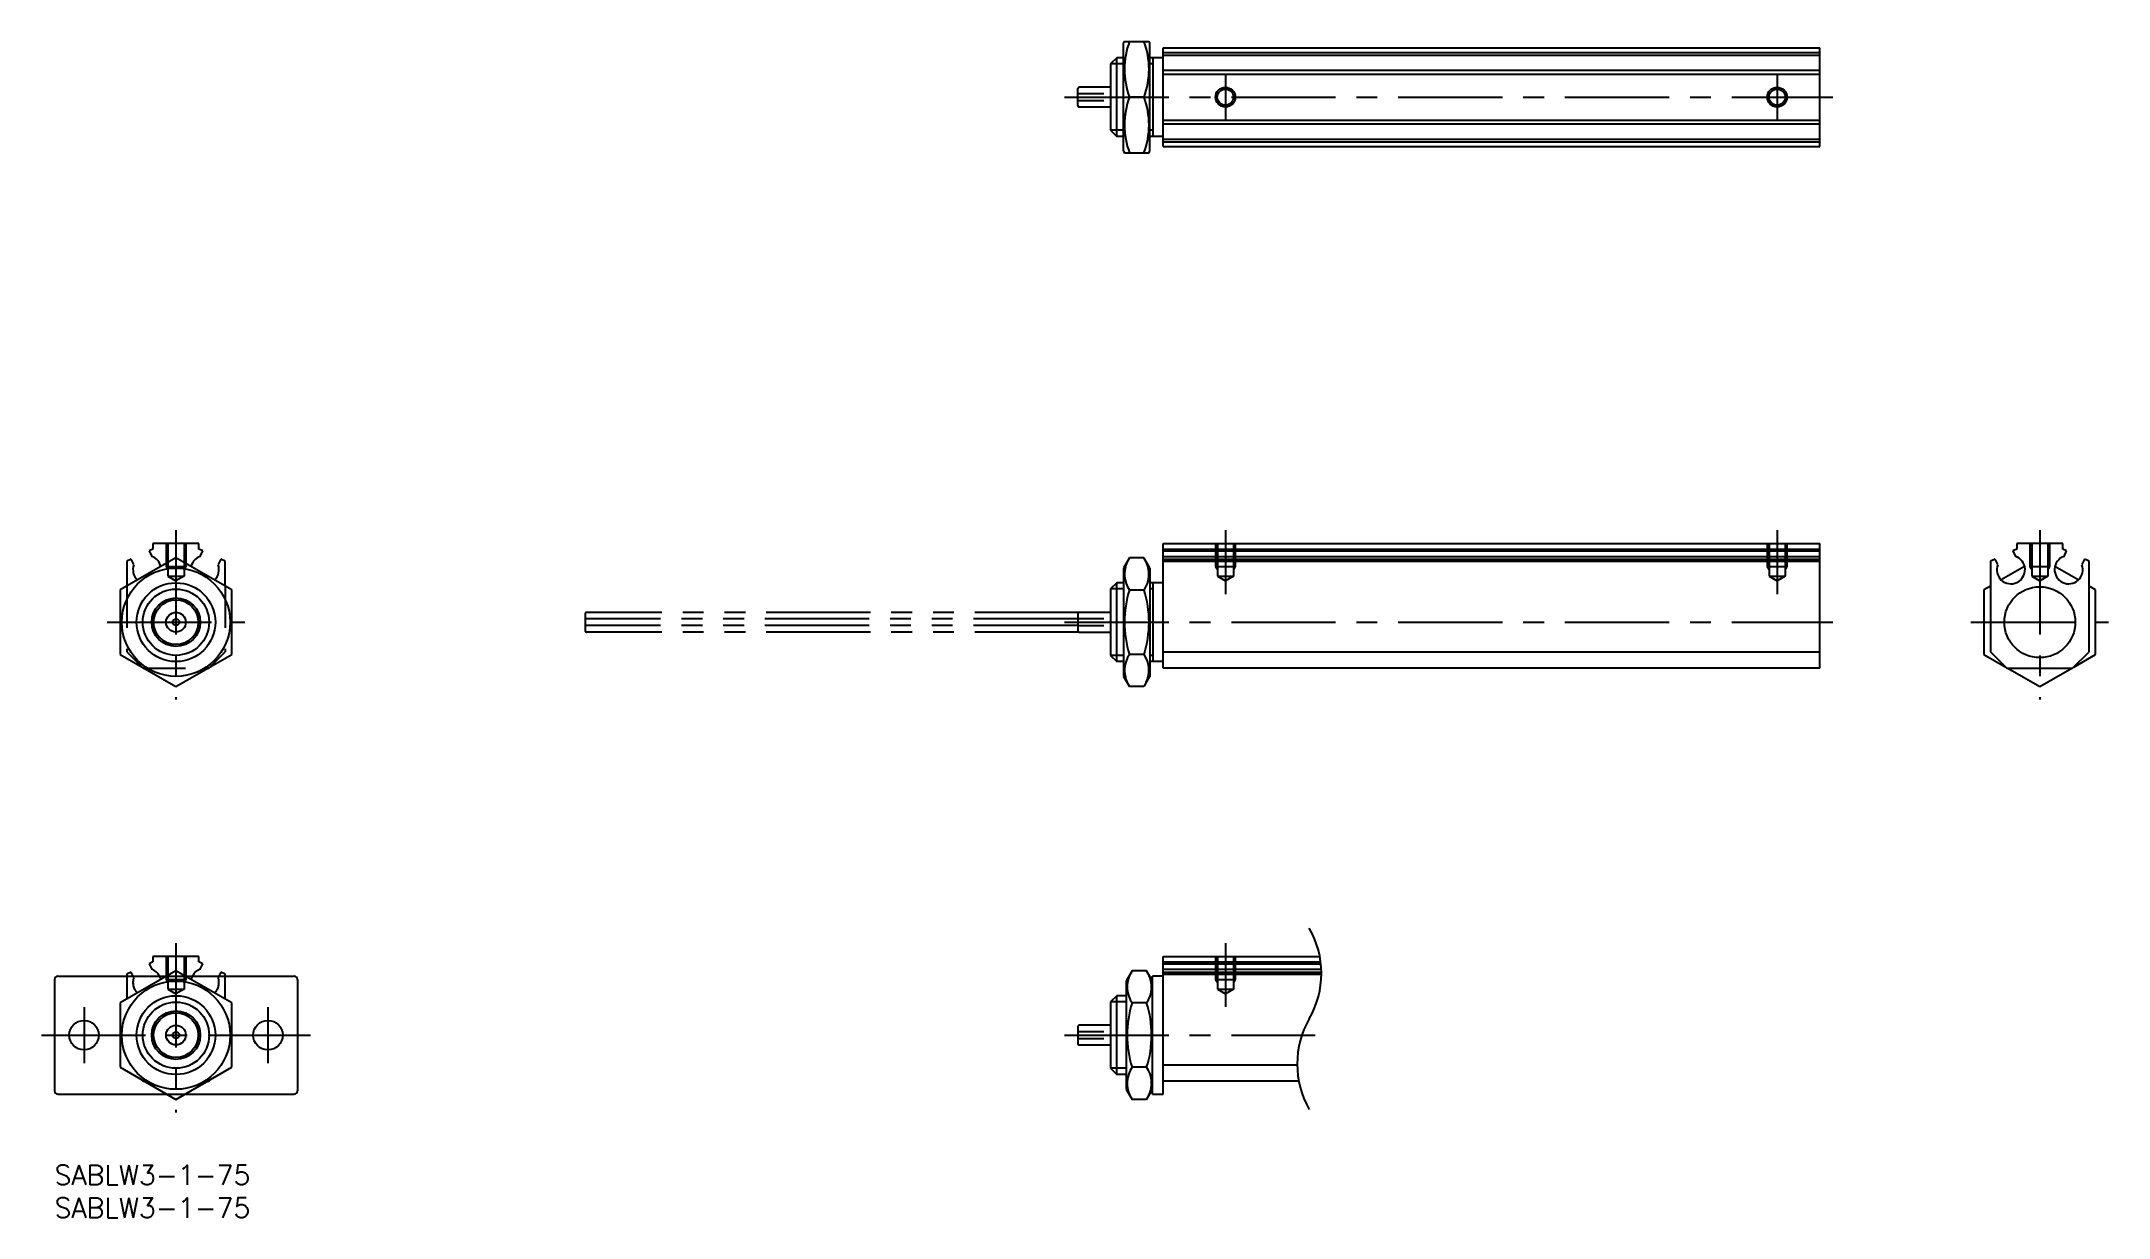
# Model space of a CAD drawing. Extents: x -2 to 313, y -8 to 171.
import ezdxf

# ---------------------------------------------------------------- set-up
doc = ezdxf.new("R2010")
doc.units = 0
doc.header["$LTSCALE"] = 0.5
for name, pattern in [('CENTER', [50.8, 31.75, -6.35, 6.35, -6.35]), ('DASHED', [19.05, 12.7, -6.35]), ('PHANTOM', [63.5, 31.75, -6.35, 6.35, -6.35, 6.35, -6.35])]:
    doc.linetypes.add(name, pattern=pattern)
for name, color, linetype in [('MSM_CENTER', 1, 'CENTER'), ('MSM_CONTINUOUS', 7, 'CONTINUOUS'), ('MSM_DASHED', 4, 'DASHED'), ('MSM_IMAGINARY', 6, 'PHANTOM'), ('MSM_NARROW', 5, 'CONTINUOUS'), ('MSM_PART_NUMBER', 7, 'CONTINUOUS')]:
    doc.layers.add(name, color=color, linetype=linetype)
doc.styles.get("Standard").update_dxf_attribs({"font": 'txt.shx', "height": 3, "bigfont": 'bigfont.shx'})

# ---------------------------------------------------------------- blocks, each defined once
blk = doc.blocks.new('*U3')
at = {"layer": 'MSM_PART_NUMBER'}
blk.add_text('SABLW3-1-75', height=3, dxfattribs=at).set_placement((0, -3))
blk = doc.blocks.new('*U4')
at = {"layer": 'MSM_PART_NUMBER'}
blk.add_text('SABLW3-1-75', height=3, dxfattribs=at).set_placement((0, -8))

msp = doc.modelspace()

# ---------------------------------------------------------------- linework, layer by layer
at = {"layer": 'MSM_CENTER'}
for p, q in [((178.3, 166.23), (178.3, 159.23)), ((262.3, 166.23), (262.3, 159.23)), ((153.8, 162.73), (270.8, 162.73)), ((178.3, 162.73), (178.29, 162.73)), ((18.5, 96.73), (18.5, 70.93)), ((178.3, 96.73), (178.3, 87.02)), ((262.3, 96.73), (262.3, 87.02)), ((302.3, 96.73), (302.3, 70.93)), ((8.01, 82.73), (28.99, 82.73)), ((153.8, 82.73), (270.8, 82.73)), ((291.81, 82.73), (312.78, 82.73)), ((18.5, 33.81), (18.5, 8.01)), ((178.3, 33.81), (178.3, 24.11)), ((4.5, 24.06), (4.5, 15.56)), ((32.5, 24.06), (32.5, 15.56)), ((-2, 19.81), (39, 19.81)), ((153.8, 19.81), (191.94, 19.81))]:
    msp.add_line(p, q, dxfattribs=at)
at = {"layer": 'MSM_CONTINUOUS'}
for p, q in [((162.94, 171.23), (162.8, 170.98)), ((162.8, 154.48), (162.8, 170.98)), ((162.94, 171.23), (166.65, 171.23)), ((166.8, 170.98), (166.65, 171.23)), ((166.8, 154.48), (166.8, 170.98)), ((168.8, 155.23), (168.8, 170.23)), ((168.8, 170.23), (268.8, 170.23)), ((268.8, 155.23), (268.8, 170.23)), ((161.74, 168.73), (160.8, 167.79)), ((160.8, 167.79), (160.8, 157.68)), ((161.74, 156.73), (161.74, 168.73)), ((162.8, 168.73), (161.74, 168.73)), ((168.8, 168.73), (166.8, 168.73)), ((167.3, 156.73), (167.3, 168.73)), ((168.8, 169.54), (268.8, 169.54)), ((168.8, 169.14), (268.8, 169.14)), ((155.8, 161.43), (155.8, 164.03)), ((160.8, 164.23), (156, 164.23)), ((168.8, 166.82), (268.8, 166.82)), ((168.8, 166.23), (268.8, 166.23)), ((159.8, 163.23), (155.8, 163.23)), ((155.8, 162.23), (159.8, 162.23)), ((156, 161.23), (160.8, 161.23)), ((165.9, 162.73), (163.69, 162.73)), ((160.8, 157.68), (161.74, 156.73)), ((168.8, 159.23), (268.8, 159.23)), ((168.8, 158.65), (268.8, 158.65)), ((162.8, 156.73), (161.74, 156.73)), ((162.8, 154.48), (162.94, 154.23)), ((166.65, 154.23), (166.8, 154.48)), ((168.8, 156.73), (166.8, 156.73)), ((168.8, 156.32), (268.8, 156.32)), ((168.8, 155.93), (268.8, 155.93)), ((168.8, 155.23), (268.8, 155.23)), ((162.94, 154.23), (166.65, 154.23)), ((22, 94.73), (15, 94.73)), ((15, 94.73), (15, 93.88)), ((22, 93.88), (22, 94.73)), ((168.8, 94.73), (268.8, 94.73)), ((168.8, 75.73), (168.8, 94.73)), ((268.8, 75.73), (268.8, 94.73)), ((298.8, 94.73), (298.8, 93.88)), ((305.8, 94.73), (298.8, 94.73)), ((305.8, 93.88), (305.8, 94.73)), ((18.5, 92.55), (10, 87.64)), ((11.69, 92.34), (11, 92.02)), ((11, 92.02), (11, 88.22)), ((12.09, 91.5), (11.69, 92.34)), ((15, 93.88), (14.41, 93.61)), ((14.41, 93.61), (14.81, 92.76)), ((27, 87.64), (18.5, 92.55)), ((22.59, 93.61), (22, 93.88)), ((22.19, 92.76), (22.59, 93.61)), ((25.31, 92.34), (24.91, 91.5)), ((26, 92.02), (25.31, 92.34)), ((26, 88.22), (26, 92.02)), ((163.7, 92.55), (162.8, 90.98)), ((165.89, 92.55), (163.7, 92.55)), ((166.8, 90.98), (165.89, 92.55)), ((168.8, 93.88), (268.8, 93.88)), ((168.8, 93.61), (268.8, 93.61)), ((168.8, 92.76), (268.8, 92.76)), ((168.8, 92.34), (268.8, 92.34)), ((168.8, 92.02), (268.8, 92.02)), ((295.49, 92.34), (294.8, 92.02)), ((294.8, 92.02), (294.8, 78.23)), ((295.89, 91.5), (295.49, 92.34)), ((298.8, 93.88), (298.21, 93.61)), ((298.21, 93.61), (298.61, 92.76)), ((306.38, 93.61), (305.8, 93.88)), ((305.99, 92.76), (306.38, 93.61)), ((309.1, 92.34), (308.71, 91.5)), ((309.8, 92.02), (309.1, 92.34)), ((309.8, 78.23), (309.8, 92.02)), ((161.74, 88.73), (160.8, 87.79)), ((161.74, 76.73), (161.74, 88.73)), ((162.8, 88.73), (161.74, 88.73)), ((162.8, 90.98), (162.8, 74.48)), ((166.8, 90.98), (166.8, 74.48)), ((168.8, 88.73), (166.8, 88.73)), ((167.3, 76.73), (167.3, 88.73)), ((294.8, 88.22), (293.8, 87.64)), ((299.99, 91.22), (296.43, 89.16)), ((308.16, 89.16), (304.6, 91.22)), ((310.8, 87.64), (309.8, 88.22)), ((10, 87.64), (10, 77.83)), ((27, 77.83), (27, 87.64)), ((160.8, 87.79), (160.8, 77.68)), ((165.9, 87.63), (163.69, 87.63)), ((293.8, 87.64), (293.8, 77.83)), ((310.8, 77.83), (310.8, 87.64)), ((155.8, 84.03), (155.8, 81.43)), ((159.8, 83.23), (155.8, 83.23)), ((155.8, 82.23), (159.8, 82.23)), ((160.8, 84.23), (156, 84.23)), ((156, 81.23), (160.8, 81.23)), ((10, 77.83), (18.5, 72.92)), ((13.33, 75.9), (13.5, 75.73)), ((13.5, 75.73), (13.62, 75.73)), ((18.5, 72.92), (27, 77.83)), ((23.38, 75.73), (23.5, 75.73)), ((23.5, 75.73), (23.67, 75.9)), ((160.8, 77.68), (161.74, 76.73)), ((162.8, 76.73), (161.74, 76.73)), ((165.9, 77.83), (163.69, 77.83)), ((168.8, 76.73), (166.8, 76.73)), ((168.8, 78.23), (268.8, 78.23)), ((268.8, 75.73), (168.8, 75.73)), ((293.8, 77.83), (297.13, 75.9)), ((294.8, 78.23), (297.3, 75.73)), ((297.3, 75.73), (307.3, 75.73)), ((297.42, 75.73), (302.3, 72.92)), ((302.3, 72.92), (307.17, 75.73)), ((307.3, 75.73), (309.8, 78.23)), ((307.47, 75.9), (310.8, 77.83)), ((162.8, 74.48), (163.7, 72.92)), ((165.89, 72.92), (163.7, 72.92)), ((165.9, 72.93), (166.8, 74.48)), ((22, 31.81), (15, 31.81)), ((15, 31.81), (15, 30.96)), ((22, 30.96), (22, 31.81)), ((168.8, 31.81), (192.67, 31.81)), ((168.8, 12.81), (168.8, 31.81)), ((0.5, 28.81), (17.11, 28.81)), ((18.5, 29.63), (10, 24.72)), ((11.69, 29.42), (11, 29.1)), ((11, 29.1), (11, 28.81)), ((11.98, 28.81), (11.69, 29.42)), ((12.07, 28.62), (11.98, 28.81)), ((15, 30.96), (14.41, 30.69)), ((14.41, 30.69), (14.81, 29.84)), ((27, 24.72), (18.5, 29.63)), ((19.89, 28.81), (36.5, 28.81)), ((22.59, 30.69), (22, 30.96)), ((22.19, 29.84), (22.59, 30.69)), ((25.02, 28.81), (24.91, 28.58)), ((25.31, 29.42), (25.02, 28.81)), ((26, 29.1), (25.31, 29.42)), ((26, 28.81), (26, 29.1)), ((164.1, 29.63), (163.2, 28.06)), ((166.29, 29.63), (164.1, 29.63)), ((167.2, 28.06), (166.29, 29.63)), ((168.8, 28.81), (167.2, 28.81)), ((167.2, 10.81), (167.2, 28.81)), ((168.8, 30.96), (192.81, 30.96)), ((168.8, 30.69), (192.84, 30.69)), ((168.8, 29.84), (192.9, 29.84)), ((168.8, 29.42), (192.91, 29.42)), ((168.8, 29.1), (192.92, 29.1)), ((168.8, 10.81), (168.8, 28.81)), ((0, 28.31), (0, 11.31)), ((37, 28.31), (37, 11.31)), ((161.74, 25.81), (160.8, 24.87)), ((161.74, 13.81), (161.74, 25.81)), ((163.2, 25.81), (161.74, 25.81)), ((163.2, 28.06), (163.2, 11.56)), ((10, 24.72), (10, 14.91)), ((27, 14.91), (27, 24.72)), ((160.8, 24.87), (160.8, 14.76)), ((166.3, 24.71), (164.09, 24.71)), ((155.8, 21.11), (155.8, 18.51)), ((159.8, 20.31), (155.8, 20.31)), ((155.8, 19.31), (159.8, 19.31)), ((160.8, 21.31), (156, 21.31)), ((156, 18.31), (160.8, 18.31)), ((10, 14.91), (18.5, 10)), ((18.5, 10), (27, 14.91)), ((160.8, 14.76), (161.74, 13.81)), ((163.2, 13.81), (161.74, 13.81)), ((166.3, 14.91), (164.09, 14.91)), ((168.8, 15.31), (189.21, 15.31)), ((189.46, 12.81), (168.8, 12.81)), ((0.5, 10.81), (17.11, 10.81)), ((19.89, 10.81), (36.5, 10.81)), ((163.2, 11.56), (164.1, 10)), ((166.29, 10), (164.1, 10)), ((166.3, 10.01), (167.2, 11.56)), ((167.2, 10.81), (168.8, 10.81))]:
    msp.add_line(p, q, dxfattribs=at)
for centre, radius in [((178.29, 162.73), 1.23), ((262.3, 162.73), 1.23), ((18.5, 82.73), 8.25), ((18.5, 82.73), 6), ((18.5, 82.73), 3.7), ((18.5, 82.73), 3.4), ((302.3, 82.73), 5.4), ((18.5, 82.73), 1.5), ((18.5, 82.73), 0.5), ((18.5, 19.81), 8.25), ((18.5, 19.81), 6), ((4.5, 19.81), 2.25), ((18.5, 19.81), 3.7), ((18.5, 19.81), 3.4), ((32.5, 19.81), 2.25), ((18.5, 19.81), 1.5), ((18.5, 19.81), 0.5)]:
    msp.add_circle(centre, radius, dxfattribs=at)
for centre, radius, start, end in [((175.19, 166.98), 12.26, 159.6793, 200.2562), ((154.4, 166.98), 12.26, 339.7438, 20.3207), ((156, 164.03), 0.2, 90, 180), ((156, 161.43), 0.2, 180, 270), ((175.19, 158.49), 12.26, 159.7438, 200.3207), ((154.4, 158.49), 12.26, 339.6793, 20.2562), ((14.1, 90.73), 2.15, 159.2407, 226.989), ((14.1, 90.73), 2.15, 13.011, 70.7593), ((22.9, 90.73), 2.15, 109.2407, 166.989), ((22.9, 90.73), 2.15, 313.011, 20.7593), ((167.28, 90.08), 4.34, 154.5698, 214.3685), ((162.32, 90.08), 4.34, 325.6315, 25.4302), ((297.9, 90.73), 2.15, 159.2407, 70.7593), ((306.7, 90.73), 2.15, 109.2407, 20.7593), ((179.15, 82.73), 16.22, 162.4121, 197.5879), ((150.44, 82.73), 16.22, 342.4121, 17.5879), ((156, 84.03), 0.2, 90, 180), ((156, 81.43), 0.2, 180, 270), ((167.28, 75.38), 4.34, 145.6315, 205.4302), ((162.32, 75.38), 4.34, 334.5698, 34.3685), ((0.5, 28.31), 0.5, 90, 180), ((14.1, 27.81), 2.15, 27.7177, 70.7593), ((22.9, 27.81), 2.15, 109.2407, 152.2823), ((36.5, 28.31), 0.5, 0, 90), ((167.68, 27.17), 4.34, 154.5698, 214.3685), ((162.72, 27.17), 4.34, 325.6315, 25.4302), ((179.55, 19.81), 16.22, 162.4121, 197.5879), ((150.84, 19.81), 16.22, 342.4121, 17.5879), ((156, 21.11), 0.2, 90, 180), ((156, 18.51), 0.2, 180, 270), ((167.68, 12.46), 4.34, 145.6315, 205.4302), ((162.72, 12.46), 4.34, 334.5698, 34.3685), ((0.5, 11.31), 0.5, 180, 270), ((36.5, 11.31), 0.5, 270, 0)]:
    msp.add_arc(centre, radius, start, end, dxfattribs=at)
at = {"layer": 'MSM_DASHED'}
for p, q in [((17, 94.73), (17, 91.23)), ((17.27, 94.73), (17.27, 89.73)), ((19.73, 94.73), (19.73, 89.73)), ((20, 94.73), (20, 91.23)), ((176.8, 94.73), (176.8, 91.23)), ((177.07, 94.73), (177.07, 89.73)), ((179.53, 94.73), (179.53, 89.73)), ((179.8, 94.73), (179.8, 91.23)), ((260.8, 94.73), (260.8, 91.23)), ((261.07, 94.73), (261.07, 89.73)), ((263.53, 94.73), (263.53, 89.73)), ((263.8, 94.73), (263.8, 91.23)), ((300.8, 94.73), (300.8, 91.23)), ((301.07, 94.73), (301.07, 89.73)), ((303.53, 94.73), (303.53, 89.73)), ((303.8, 94.73), (303.8, 91.23)), ((11, 88.22), (11, 78.23)), ((17, 91.23), (17.27, 90.77)), ((17, 91.23), (20, 91.23)), ((17.27, 89.73), (19.73, 89.73)), ((17.27, 89.73), (18.5, 89.02)), ((19.73, 89.73), (18.5, 89.02)), ((20, 91.23), (19.73, 90.77)), ((26, 88.22), (26, 78.23)), ((176.8, 91.23), (177.07, 90.77)), ((176.8, 91.23), (179.8, 91.23)), ((177.07, 89.73), (179.53, 89.73)), ((177.07, 89.73), (178.3, 89.02)), ((179.53, 89.73), (178.3, 89.02)), ((179.8, 91.23), (179.53, 90.77)), ((260.8, 91.23), (261.07, 90.77)), ((260.8, 91.23), (263.8, 91.23)), ((261.07, 89.73), (263.53, 89.73)), ((261.07, 89.73), (262.3, 89.02)), ((263.53, 89.73), (262.3, 89.02)), ((263.8, 91.23), (263.53, 90.77)), ((300.8, 91.23), (301.07, 90.77)), ((300.8, 91.23), (303.8, 91.23)), ((301.07, 89.73), (303.53, 89.73)), ((301.07, 89.73), (302.3, 89.02)), ((303.53, 89.73), (302.3, 89.02)), ((303.8, 91.23), (303.53, 90.77)), ((11, 78.23), (13.33, 75.9)), ((13.62, 75.73), (23.38, 75.73)), ((23.67, 75.9), (26, 78.23)), ((17, 31.81), (17, 28.31)), ((17.27, 31.81), (17.27, 26.81)), ((19.73, 31.81), (19.73, 26.81)), ((20, 31.81), (20, 28.31)), ((176.8, 31.81), (176.8, 28.31)), ((177.07, 31.81), (177.07, 26.81)), ((179.53, 31.81), (179.53, 26.81)), ((179.8, 31.81), (179.8, 28.31)), ((11, 28.81), (11, 25.3)), ((17.11, 28.81), (19.89, 28.81)), ((26, 25.3), (26, 28.81)), ((17, 28.31), (17.27, 27.85)), ((17, 28.31), (20, 28.31)), ((17.27, 26.81), (19.73, 26.81)), ((17.27, 26.81), (18.5, 26.11)), ((19.73, 26.81), (18.5, 26.11)), ((20, 28.31), (19.73, 27.85)), ((176.8, 28.31), (177.07, 27.85)), ((176.8, 28.31), (179.8, 28.31)), ((177.07, 26.81), (179.53, 26.81)), ((177.07, 26.81), (178.3, 26.11)), ((179.53, 26.81), (178.3, 26.11)), ((179.8, 28.31), (179.53, 27.85)), ((13.33, 12.98), (13.5, 12.81)), ((13.5, 12.81), (13.62, 12.81)), ((23.38, 12.81), (23.5, 12.81)), ((23.5, 12.81), (23.67, 12.98)), ((17.11, 10.81), (19.89, 10.81))]:
    msp.add_line(p, q, dxfattribs=at)
for centre, start, end in [((14.1, 27.81), 159.2407, 226.989), ((14.1, 27.81), 13.011, 27.7177), ((22.9, 27.81), 152.2823, 166.989), ((22.9, 27.81), 313.011, 20.7593)]:
    msp.add_arc(centre, 2.15, start, end, dxfattribs=at)
at = {"layer": 'MSM_IMAGINARY'}
for p, q in [((80.8, 84.03), (80.8, 81.43)), ((155.8, 83.23), (80.8, 83.23)), ((155.8, 82.23), (80.8, 82.23)), ((156, 84.23), (81, 84.23)), ((156, 81.23), (81, 81.23))]:
    msp.add_line(p, q, dxfattribs=at)
for centre, start, end in [((81, 84.03), 90, 180), ((81, 81.43), 180, 270)]:
    msp.add_arc(centre, 0.2, start, end, dxfattribs=at)
at = {"layer": 'MSM_NARROW'}
for p, q in [((162.8, 167.79), (160.8, 167.79)), ((167.3, 167.79), (166.8, 167.79)), ((162.8, 157.68), (160.8, 157.68)), ((167.3, 157.68), (166.8, 157.68)), ((162.8, 87.79), (160.8, 87.79)), ((167.3, 87.79), (166.8, 87.79)), ((162.8, 77.68), (160.8, 77.68)), ((167.3, 77.68), (166.8, 77.68)), ((163.2, 24.87), (160.8, 24.87)), ((163.2, 14.76), (160.8, 14.76))]:
    msp.add_line(p, q, dxfattribs=at)
for centre, radius in [((178.29, 162.73), 1.5), ((262.3, 162.73), 1.5), ((18.5, 82.73), 5.05), ((18.5, 19.81), 5.05)]:
    msp.add_circle(centre, radius, dxfattribs=at)
for centre, start, end in [((179.1, 29.22), 330, 30), ((203.03, 15.41), 150, 210)]:
    msp.add_arc(centre, 13.81, start, end, dxfattribs=at)

# ---------------------------------------------------------------- block references
at = {"layer": 'MSM_CONTINUOUS'}
for name in ['*U3', '*U4']:
    msp.add_blockref(name, (0, 0), dxfattribs=at)

doc.saveas('drawing.dxf')
